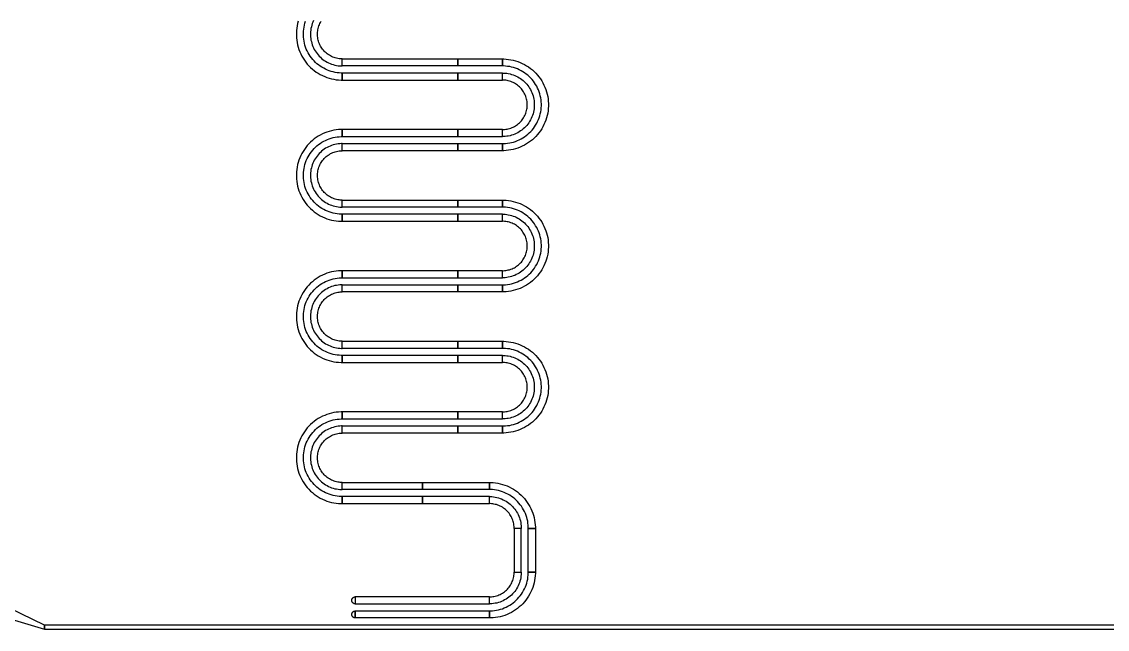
# Model space of a CAD drawing. Extents: x -3400 to 3400, y -3400 to 3400.
# Drawn here: x -1862 to -325, y 5 to 866 of the extents above; entities that cross this region are included whole.
import ezdxf

# ---------------------------------------------------------------- set-up
doc = ezdxf.new("R2010")
doc.units = 0
doc.layers.get('0').update_dxf_attribs({"linetype": 'CONTINUOUS'})
doc.layers.add('BASEMETAL', color=4, linetype='CONTINUOUS')
doc.layers.add('BUSMAIN', color=3, linetype='CONTINUOUS')

# ---------------------------------------------------------------- blocks, each defined once
blk = doc.blocks.new('CHIP_XSEARCH')
for points in [[(1929.1, 4266.5), (1928.2, 4263.2), (1927.5, 4259.8), (1927, 4256.5), (1926.7, 4253.1), (1926.5, 4249.7), (1926.5, 4246.3), (1926.7, 4242.9), (1927, 4239.5), (1927.5, 4236.2), (1928.2, 4232.8), (1929.1, 4229.5), (1930.2, 4226.3), (1931.4, 4223.1), (1932.8, 4220), (1934.3, 4217), (1936, 4214), (1937.9, 4211.2), (1939.9, 4208.4), (1942, 4205.8), (1944.3, 4203.3), (1946.7, 4200.9), (1949.2, 4198.6), (1951.9, 4196.4), (1954.6, 4194.4), (1957.5, 4192.6), (1960.4, 4190.9), (1963.5, 4189.3), (1966.6, 4187.9), (1969.8, 4186.7), (1973, 4185.7), (1976.3, 4184.8), (1979.6, 4184.1), (1983, 4183.6), (1986.4, 4183.2), (1989.8, 4183), (1991.5, 4183), (1991.5, 4193), (1990, 4193), (1987.1, 4193.2), (1984.3, 4193.5), (1981.4, 4193.9), (1978.6, 4194.5), (1975.8, 4195.3), (1973.1, 4196.2), (1970.4, 4197.2), (1967.8, 4198.4), (1965.2, 4199.7), (1962.7, 4201.1), (1960.3, 4202.7), (1958, 4204.4), (1955.7, 4206.2), (1953.6, 4208.1), (1951.6, 4210.1), (1949.6, 4212.3), (1947.8, 4214.5), (1946.1, 4216.8), (1944.6, 4219.3), (1943.1, 4221.8), (1941.8, 4224.3), (1940.6, 4227), (1939.6, 4229.6), (1938.7, 4232.4), (1938, 4235.2), (1937.4, 4238), (1936.9, 4240.8), (1936.6, 4243.7), (1936.5, 4246.6), (1936.5, 4249.4), (1936.6, 4252.3), (1936.9, 4255.2), (1937.4, 4258), (1938, 4260.8), (1938.7, 4263.6), (1939.6, 4266.4)], [(1950.8, 4267.4), (1949.9, 4265.2), (1949, 4263), (1948.3, 4260.8), (1947.7, 4258.5), (1947.2, 4256.2), (1946.8, 4253.9), (1946.6, 4251.5), (1946.5, 4249.2), (1946.5, 4246.8), (1946.6, 4244.5), (1946.8, 4242.1), (1947.2, 4239.8), (1947.7, 4237.5), (1948.3, 4235.2), (1949, 4233), (1949.9, 4230.8), (1950.8, 4228.6), (1951.9, 4226.5), (1953.1, 4224.5), (1954.4, 4222.5), (1955.8, 4220.6), (1957.2, 4218.8), (1958.8, 4217), (1960.5, 4215.4), (1962.2, 4213.8), (1964.1, 4212.3), (1966, 4210.9), (1967.9, 4209.6), (1970, 4208.5), (1972.1, 4207.4), (1974.2, 4206.4), (1976.4, 4205.6), (1978.7, 4204.9), (1980.9, 4204.2), (1983.3, 4203.8), (1985.6, 4203.4), (1987.9, 4203.1), (1990.3, 4203), (1991.5, 4203), (1991.5, 4213), (1990.5, 4213), (1988.7, 4213.1), (1986.9, 4213.3), (1985.1, 4213.6), (1983.3, 4214), (1981.5, 4214.4), (1979.8, 4215), (1978.1, 4215.7), (1976.4, 4216.4), (1974.8, 4217.2), (1973.2, 4218.2), (1971.6, 4219.2), (1970.1, 4220.2), (1968.7, 4221.4), (1967.4, 4222.6), (1966.1, 4223.9), (1964.8, 4225.3), (1963.7, 4226.7), (1962.6, 4228.2), (1961.6, 4229.7), (1960.7, 4231.3), (1959.9, 4232.9), (1959.1, 4234.6), (1958.5, 4236.3), (1957.9, 4238.1), (1957.4, 4239.8), (1957, 4241.6), (1956.8, 4243.4), (1956.6, 4245.3), (1956.5, 4247.1), (1956.5, 4248.9), (1956.6, 4250.7), (1956.8, 4252.6), (1957, 4254.4), (1957.4, 4256.2), (1957.9, 4257.9), (1958.5, 4259.7), (1959.1, 4261.4), (1959.9, 4263.1), (1960.7, 4264.7), (1961.6, 4266.3)]]:
    blk.add_lwpolyline(points)
for points in [[(2155, 4203), (1991.5, 4203), (1991.5, 4213), (2155, 4213)], [(2218.5, 4203), (2155, 4203), (2155, 4213), (2218.5, 4213)], [(2218.5, 4093), (2220, 4093), (2222.9, 4093.2), (2225.7, 4093.5), (2228.6, 4093.9), (2231.4, 4094.5), (2234.2, 4095.3), (2236.9, 4096.2), (2239.6, 4097.2), (2242.2, 4098.4), (2244.8, 4099.7), (2247.3, 4101.1), (2249.7, 4102.7), (2252, 4104.4), (2254.3, 4106.2), (2256.4, 4108.1), (2258.4, 4110.1), (2260.4, 4112.3), (2262.2, 4114.5), (2263.9, 4116.8), (2265.4, 4119.3), (2266.9, 4121.8), (2268.2, 4124.3), (2269.4, 4127), (2270.4, 4129.6), (2271.3, 4132.4), (2272, 4135.2), (2272.6, 4138), (2273.1, 4140.8), (2273.4, 4143.7), (2273.5, 4146.6), (2273.5, 4149.4), (2273.4, 4152.3), (2273.1, 4155.2), (2272.6, 4158), (2272, 4160.8), (2271.3, 4163.6), (2270.4, 4166.4), (2269.4, 4169), (2268.2, 4171.7), (2266.9, 4174.2), (2265.4, 4176.7), (2263.9, 4179.2), (2262.2, 4181.5), (2260.4, 4183.7), (2258.4, 4185.9), (2256.4, 4187.9), (2254.3, 4189.8), (2252, 4191.6), (2249.7, 4193.3), (2247.3, 4194.9), (2244.8, 4196.3), (2242.2, 4197.6), (2239.6, 4198.8), (2236.9, 4199.8), (2234.2, 4200.7), (2231.4, 4201.5), (2228.6, 4202.1), (2225.7, 4202.5), (2222.9, 4202.8), (2220, 4203), (2218.5, 4203), (2218.5, 4213), (2220.2, 4213), (2223.6, 4212.8), (2227, 4212.4), (2230.4, 4211.9), (2233.7, 4211.2), (2237, 4210.3), (2240.2, 4209.3), (2243.4, 4208.1), (2246.5, 4206.7), (2249.6, 4205.1), (2252.5, 4203.4), (2255.4, 4201.6), (2258.1, 4199.6), (2260.8, 4197.4), (2263.3, 4195.1), (2265.7, 4192.7), (2268, 4190.2), (2270.1, 4187.6), (2272.1, 4184.8), (2274, 4182), (2275.7, 4179), (2277.2, 4176), (2278.6, 4172.9), (2279.8, 4169.7), (2280.9, 4166.5), (2281.8, 4163.2), (2282.5, 4159.8), (2283, 4156.5), (2283.3, 4153.1), (2283.5, 4149.7), (2283.5, 4146.3), (2283.3, 4142.9), (2283, 4139.5), (2282.5, 4136.2), (2281.8, 4132.8), (2280.9, 4129.5), (2279.8, 4126.3), (2278.6, 4123.1), (2277.2, 4120), (2275.7, 4117), (2274, 4114), (2272.1, 4111.2), (2270.1, 4108.4), (2268, 4105.8), (2265.7, 4103.3), (2263.3, 4100.9), (2260.8, 4098.6), (2258.1, 4096.4), (2255.4, 4094.4), (2252.5, 4092.6), (2249.6, 4090.9), (2246.5, 4089.3), (2243.4, 4087.9), (2240.2, 4086.7), (2237, 4085.7), (2233.7, 4084.8), (2230.4, 4084.1), (2227, 4083.6), (2223.6, 4083.2), (2220.2, 4083), (2218.5, 4083)], [(2155, 4193), (1991.5, 4193), (1991.5, 4183), (2155, 4183)], [(2218.5, 4193), (2155, 4193), (2155, 4183), (2218.5, 4183)], [(2218.5, 4113), (2219.5, 4113), (2221.3, 4113.1), (2223.1, 4113.3), (2224.9, 4113.6), (2226.7, 4114), (2228.5, 4114.4), (2230.2, 4115), (2231.9, 4115.7), (2233.6, 4116.4), (2235.2, 4117.2), (2236.8, 4118.2), (2238.4, 4119.2), (2239.9, 4120.2), (2241.3, 4121.4), (2242.6, 4122.6), (2243.9, 4123.9), (2245.2, 4125.3), (2246.3, 4126.7), (2247.4, 4128.2), (2248.4, 4129.7), (2249.3, 4131.3), (2250.1, 4132.9), (2250.9, 4134.6), (2251.5, 4136.3), (2252.1, 4138.1), (2252.6, 4139.8), (2253, 4141.6), (2253.2, 4143.4), (2253.4, 4145.3), (2253.5, 4147.1), (2253.5, 4148.9), (2253.4, 4150.7), (2253.2, 4152.6), (2253, 4154.4), (2252.6, 4156.2), (2252.1, 4157.9), (2251.5, 4159.7), (2250.9, 4161.4), (2250.1, 4163.1), (2249.3, 4164.7), (2248.4, 4166.3), (2247.4, 4167.8), (2246.3, 4169.3), (2245.2, 4170.7), (2243.9, 4172.1), (2242.6, 4173.4), (2241.3, 4174.6), (2239.9, 4175.8), (2238.4, 4176.8), (2236.8, 4177.8), (2235.2, 4178.8), (2233.6, 4179.6), (2231.9, 4180.3), (2230.2, 4181), (2228.5, 4181.6), (2226.7, 4182), (2224.9, 4182.4), (2223.1, 4182.7), (2221.3, 4182.9), (2219.5, 4183), (2218.5, 4183), (2218.5, 4193), (2219.7, 4193), (2222.1, 4192.9), (2224.4, 4192.6), (2226.7, 4192.2), (2229.1, 4191.8), (2231.3, 4191.1), (2233.6, 4190.4), (2235.8, 4189.6), (2237.9, 4188.6), (2240, 4187.5), (2242.1, 4186.4), (2244, 4185.1), (2245.9, 4183.7), (2247.8, 4182.2), (2249.5, 4180.6), (2251.2, 4179), (2252.8, 4177.2), (2254.2, 4175.4), (2255.6, 4173.5), (2256.9, 4171.5), (2258.1, 4169.5), (2259.2, 4167.4), (2260.1, 4165.2), (2261, 4163), (2261.7, 4160.8), (2262.3, 4158.5), (2262.8, 4156.2), (2263.2, 4153.9), (2263.4, 4151.5), (2263.5, 4149.2), (2263.5, 4146.8), (2263.4, 4144.5), (2263.2, 4142.1), (2262.8, 4139.8), (2262.3, 4137.5), (2261.7, 4135.2), (2261, 4133), (2260.1, 4130.8), (2259.2, 4128.6), (2258.1, 4126.5), (2256.9, 4124.5), (2255.6, 4122.5), (2254.2, 4120.6), (2252.8, 4118.8), (2251.2, 4117), (2249.5, 4115.4), (2247.8, 4113.8), (2245.9, 4112.3), (2244, 4110.9), (2242.1, 4109.6), (2240, 4108.5), (2237.9, 4107.4), (2235.8, 4106.4), (2233.6, 4105.6), (2231.3, 4104.9), (2229.1, 4104.2), (2226.7, 4103.8), (2224.4, 4103.4), (2222.1, 4103.1), (2219.7, 4103), (2218.5, 4103)], [(1991.5, 3993), (1990, 3993), (1987.1, 3993.2), (1984.3, 3993.5), (1981.4, 3993.9), (1978.6, 3994.5), (1975.8, 3995.3), (1973.1, 3996.2), (1970.4, 3997.2), (1967.8, 3998.4), (1965.2, 3999.7), (1962.7, 4001.1), (1960.3, 4002.7), (1958, 4004.4), (1955.7, 4006.2), (1953.6, 4008.1), (1951.6, 4010.1), (1949.6, 4012.3), (1947.8, 4014.5), (1946.1, 4016.8), (1944.6, 4019.3), (1943.1, 4021.8), (1941.8, 4024.3), (1940.6, 4027), (1939.6, 4029.6), (1938.7, 4032.4), (1938, 4035.2), (1937.4, 4038), (1936.9, 4040.8), (1936.6, 4043.7), (1936.5, 4046.6), (1936.5, 4049.4), (1936.6, 4052.3), (1936.9, 4055.2), (1937.4, 4058), (1938, 4060.8), (1938.7, 4063.6), (1939.6, 4066.4), (1940.6, 4069), (1941.8, 4071.7), (1943.1, 4074.2), (1944.6, 4076.7), (1946.1, 4079.2), (1947.8, 4081.5), (1949.6, 4083.7), (1951.6, 4085.9), (1953.6, 4087.9), (1955.7, 4089.8), (1958, 4091.6), (1960.3, 4093.3), (1962.7, 4094.9), (1965.2, 4096.3), (1967.8, 4097.6), (1970.4, 4098.8), (1973.1, 4099.8), (1975.8, 4100.7), (1978.6, 4101.5), (1981.4, 4102.1), (1984.3, 4102.5), (1987.1, 4102.8), (1990, 4103), (1991.5, 4103), (1991.5, 4113), (1989.8, 4113), (1986.4, 4112.8), (1983, 4112.4), (1979.6, 4111.9), (1976.3, 4111.2), (1973, 4110.3), (1969.8, 4109.3), (1966.6, 4108.1), (1963.5, 4106.7), (1960.4, 4105.1), (1957.5, 4103.4), (1954.6, 4101.6), (1951.9, 4099.6), (1949.2, 4097.4), (1946.7, 4095.1), (1944.3, 4092.7), (1942, 4090.2), (1939.9, 4087.6), (1937.9, 4084.8), (1936, 4082), (1934.3, 4079), (1932.8, 4076), (1931.4, 4072.9), (1930.2, 4069.7), (1929.1, 4066.5), (1928.2, 4063.2), (1927.5, 4059.8), (1927, 4056.5), (1926.7, 4053.1), (1926.5, 4049.7), (1926.5, 4046.3), (1926.7, 4042.9), (1927, 4039.5), (1927.5, 4036.2), (1928.2, 4032.8), (1929.1, 4029.5), (1930.2, 4026.3), (1931.4, 4023.1), (1932.8, 4020), (1934.3, 4017), (1936, 4014), (1937.9, 4011.2), (1939.9, 4008.4), (1942, 4005.8), (1944.3, 4003.3), (1946.7, 4000.9), (1949.2, 3998.6), (1951.9, 3996.4), (1954.6, 3994.4), (1957.5, 3992.6), (1960.4, 3990.9), (1963.5, 3989.3), (1966.6, 3987.9), (1969.8, 3986.7), (1973, 3985.7), (1976.3, 3984.8), (1979.6, 3984.1), (1983, 3983.6), (1986.4, 3983.2), (1989.8, 3983), (1991.5, 3983)], [(1991.5, 4103), (2155, 4103), (2155, 4113), (1991.5, 4113)], [(2155, 4103), (2218.5, 4103), (2218.5, 4113), (2155, 4113)], [(1991.5, 4013), (1990.5, 4013), (1988.7, 4013.1), (1986.9, 4013.3), (1985.1, 4013.6), (1983.3, 4014), (1981.5, 4014.4), (1979.8, 4015), (1978.1, 4015.7), (1976.4, 4016.4), (1974.8, 4017.2), (1973.2, 4018.2), (1971.6, 4019.2), (1970.1, 4020.2), (1968.7, 4021.4), (1967.4, 4022.6), (1966.1, 4023.9), (1964.8, 4025.3), (1963.7, 4026.7), (1962.6, 4028.2), (1961.6, 4029.7), (1960.7, 4031.3), (1959.9, 4032.9), (1959.1, 4034.6), (1958.5, 4036.3), (1957.9, 4038.1), (1957.4, 4039.8), (1957, 4041.6), (1956.8, 4043.4), (1956.6, 4045.3), (1956.5, 4047.1), (1956.5, 4048.9), (1956.6, 4050.7), (1956.8, 4052.6), (1957, 4054.4), (1957.4, 4056.2), (1957.9, 4057.9), (1958.5, 4059.7), (1959.1, 4061.4), (1959.9, 4063.1), (1960.7, 4064.7), (1961.6, 4066.3), (1962.6, 4067.8), (1963.7, 4069.3), (1964.8, 4070.7), (1966.1, 4072.1), (1967.4, 4073.4), (1968.7, 4074.6), (1970.1, 4075.8), (1971.6, 4076.8), (1973.2, 4077.8), (1974.8, 4078.8), (1976.4, 4079.6), (1978.1, 4080.3), (1979.8, 4081), (1981.5, 4081.6), (1983.3, 4082), (1985.1, 4082.4), (1986.9, 4082.7), (1988.7, 4082.9), (1990.5, 4083), (1991.5, 4083), (1991.5, 4093), (1990.3, 4093), (1987.9, 4092.9), (1985.6, 4092.6), (1983.3, 4092.2), (1980.9, 4091.8), (1978.7, 4091.1), (1976.4, 4090.4), (1974.2, 4089.6), (1972.1, 4088.6), (1970, 4087.5), (1967.9, 4086.4), (1966, 4085.1), (1964.1, 4083.7), (1962.2, 4082.2), (1960.5, 4080.6), (1958.8, 4079), (1957.2, 4077.2), (1955.8, 4075.4), (1954.4, 4073.5), (1953.1, 4071.5), (1951.9, 4069.5), (1950.8, 4067.4), (1949.9, 4065.2), (1949, 4063), (1948.3, 4060.8), (1947.7, 4058.5), (1947.2, 4056.2), (1946.8, 4053.9), (1946.6, 4051.5), (1946.5, 4049.2), (1946.5, 4046.8), (1946.6, 4044.5), (1946.8, 4042.1), (1947.2, 4039.8), (1947.7, 4037.5), (1948.3, 4035.2), (1949, 4033), (1949.9, 4030.8), (1950.8, 4028.6), (1951.9, 4026.5), (1953.1, 4024.5), (1954.4, 4022.5), (1955.8, 4020.6), (1957.2, 4018.8), (1958.8, 4017), (1960.5, 4015.4), (1962.2, 4013.8), (1964.1, 4012.3), (1966, 4010.9), (1967.9, 4009.6), (1970, 4008.5), (1972.1, 4007.4), (1974.2, 4006.4), (1976.4, 4005.6), (1978.7, 4004.9), (1980.9, 4004.2), (1983.3, 4003.8), (1985.6, 4003.4), (1987.9, 4003.1), (1990.3, 4003), (1991.5, 4003)], [(1991.5, 4093), (2155, 4093), (2155, 4083), (1991.5, 4083)], [(2155, 4093), (2218.5, 4093), (2218.5, 4083), (2155, 4083)], [(2155, 4003), (1991.5, 4003), (1991.5, 4013), (2155, 4013)], [(2218.5, 4003), (2155, 4003), (2155, 4013), (2218.5, 4013)], [(2218.5, 3893), (2220, 3893), (2222.9, 3893.2), (2225.7, 3893.5), (2228.6, 3893.9), (2231.4, 3894.5), (2234.2, 3895.3), (2236.9, 3896.2), (2239.6, 3897.2), (2242.2, 3898.4), (2244.8, 3899.7), (2247.3, 3901.1), (2249.7, 3902.7), (2252, 3904.4), (2254.3, 3906.2), (2256.4, 3908.1), (2258.4, 3910.1), (2260.4, 3912.3), (2262.2, 3914.5), (2263.9, 3916.8), (2265.4, 3919.3), (2266.9, 3921.8), (2268.2, 3924.3), (2269.4, 3927), (2270.4, 3929.6), (2271.3, 3932.4), (2272, 3935.2), (2272.6, 3938), (2273.1, 3940.8), (2273.4, 3943.7), (2273.5, 3946.6), (2273.5, 3949.4), (2273.4, 3952.3), (2273.1, 3955.2), (2272.6, 3958), (2272, 3960.8), (2271.3, 3963.6), (2270.4, 3966.4), (2269.4, 3969), (2268.2, 3971.7), (2266.9, 3974.2), (2265.4, 3976.7), (2263.9, 3979.2), (2262.2, 3981.5), (2260.4, 3983.7), (2258.4, 3985.9), (2256.4, 3987.9), (2254.3, 3989.8), (2252, 3991.6), (2249.7, 3993.3), (2247.3, 3994.9), (2244.8, 3996.3), (2242.2, 3997.6), (2239.6, 3998.8), (2236.9, 3999.8), (2234.2, 4000.7), (2231.4, 4001.5), (2228.6, 4002.1), (2225.7, 4002.5), (2222.9, 4002.8), (2220, 4003), (2218.5, 4003), (2218.5, 4013), (2220.2, 4013), (2223.6, 4012.8), (2227, 4012.4), (2230.4, 4011.9), (2233.7, 4011.2), (2237, 4010.3), (2240.2, 4009.3), (2243.4, 4008.1), (2246.5, 4006.7), (2249.6, 4005.1), (2252.5, 4003.4), (2255.4, 4001.6), (2258.1, 3999.6), (2260.8, 3997.4), (2263.3, 3995.1), (2265.7, 3992.7), (2268, 3990.2), (2270.1, 3987.6), (2272.1, 3984.8), (2274, 3982), (2275.7, 3979), (2277.2, 3976), (2278.6, 3972.9), (2279.8, 3969.7), (2280.9, 3966.5), (2281.8, 3963.2), (2282.5, 3959.8), (2283, 3956.5), (2283.3, 3953.1), (2283.5, 3949.7), (2283.5, 3946.3), (2283.3, 3942.9), (2283, 3939.5), (2282.5, 3936.2), (2281.8, 3932.8), (2280.9, 3929.5), (2279.8, 3926.3), (2278.6, 3923.1), (2277.2, 3920), (2275.7, 3917), (2274, 3914), (2272.1, 3911.2), (2270.1, 3908.4), (2268, 3905.8), (2265.7, 3903.3), (2263.3, 3900.9), (2260.8, 3898.6), (2258.1, 3896.4), (2255.4, 3894.4), (2252.5, 3892.6), (2249.6, 3890.9), (2246.5, 3889.3), (2243.4, 3887.9), (2240.2, 3886.7), (2237, 3885.7), (2233.7, 3884.8), (2230.4, 3884.1), (2227, 3883.6), (2223.6, 3883.2), (2220.2, 3883), (2218.5, 3883)], [(2155, 3993), (1991.5, 3993), (1991.5, 3983), (2155, 3983)], [(2218.5, 3993), (2155, 3993), (2155, 3983), (2218.5, 3983)], [(2218.5, 3913), (2219.5, 3913), (2221.3, 3913.1), (2223.1, 3913.3), (2224.9, 3913.6), (2226.7, 3914), (2228.5, 3914.4), (2230.2, 3915), (2231.9, 3915.7), (2233.6, 3916.4), (2235.2, 3917.2), (2236.8, 3918.2), (2238.4, 3919.2), (2239.9, 3920.2), (2241.3, 3921.4), (2242.6, 3922.6), (2243.9, 3923.9), (2245.2, 3925.3), (2246.3, 3926.7), (2247.4, 3928.2), (2248.4, 3929.7), (2249.3, 3931.3), (2250.1, 3932.9), (2250.9, 3934.6), (2251.5, 3936.3), (2252.1, 3938.1), (2252.6, 3939.8), (2253, 3941.6), (2253.2, 3943.4), (2253.4, 3945.3), (2253.5, 3947.1), (2253.5, 3948.9), (2253.4, 3950.7), (2253.2, 3952.6), (2253, 3954.4), (2252.6, 3956.2), (2252.1, 3957.9), (2251.5, 3959.7), (2250.9, 3961.4), (2250.1, 3963.1), (2249.3, 3964.7), (2248.4, 3966.3), (2247.4, 3967.8), (2246.3, 3969.3), (2245.2, 3970.7), (2243.9, 3972.1), (2242.6, 3973.4), (2241.3, 3974.6), (2239.9, 3975.8), (2238.4, 3976.8), (2236.8, 3977.8), (2235.2, 3978.8), (2233.6, 3979.6), (2231.9, 3980.3), (2230.2, 3981), (2228.5, 3981.6), (2226.7, 3982), (2224.9, 3982.4), (2223.1, 3982.7), (2221.3, 3982.9), (2219.5, 3983), (2218.5, 3983), (2218.5, 3993), (2219.7, 3993), (2222.1, 3992.9), (2224.4, 3992.6), (2226.7, 3992.2), (2229.1, 3991.8), (2231.3, 3991.1), (2233.6, 3990.4), (2235.8, 3989.6), (2237.9, 3988.6), (2240, 3987.5), (2242.1, 3986.4), (2244, 3985.1), (2245.9, 3983.7), (2247.8, 3982.2), (2249.5, 3980.6), (2251.2, 3979), (2252.8, 3977.2), (2254.2, 3975.4), (2255.6, 3973.5), (2256.9, 3971.5), (2258.1, 3969.5), (2259.2, 3967.4), (2260.1, 3965.2), (2261, 3963), (2261.7, 3960.8), (2262.3, 3958.5), (2262.8, 3956.2), (2263.2, 3953.9), (2263.4, 3951.5), (2263.5, 3949.2), (2263.5, 3946.8), (2263.4, 3944.5), (2263.2, 3942.1), (2262.8, 3939.8), (2262.3, 3937.5), (2261.7, 3935.2), (2261, 3933), (2260.1, 3930.8), (2259.2, 3928.6), (2258.1, 3926.5), (2256.9, 3924.5), (2255.6, 3922.5), (2254.2, 3920.6), (2252.8, 3918.8), (2251.2, 3917), (2249.5, 3915.4), (2247.8, 3913.8), (2245.9, 3912.3), (2244, 3910.9), (2242.1, 3909.6), (2240, 3908.5), (2237.9, 3907.4), (2235.8, 3906.4), (2233.6, 3905.6), (2231.3, 3904.9), (2229.1, 3904.2), (2226.7, 3903.8), (2224.4, 3903.4), (2222.1, 3903.1), (2219.7, 3903), (2218.5, 3903)], [(1991.5, 3793), (1990, 3793), (1987.1, 3793.2), (1984.3, 3793.5), (1981.4, 3793.9), (1978.6, 3794.5), (1975.8, 3795.3), (1973.1, 3796.2), (1970.4, 3797.2), (1967.8, 3798.4), (1965.2, 3799.7), (1962.7, 3801.1), (1960.3, 3802.7), (1958, 3804.4), (1955.7, 3806.2), (1953.6, 3808.1), (1951.6, 3810.1), (1949.6, 3812.3), (1947.8, 3814.5), (1946.1, 3816.8), (1944.6, 3819.3), (1943.1, 3821.8), (1941.8, 3824.3), (1940.6, 3827), (1939.6, 3829.6), (1938.7, 3832.4), (1938, 3835.2), (1937.4, 3838), (1936.9, 3840.8), (1936.6, 3843.7), (1936.5, 3846.6), (1936.5, 3849.4), (1936.6, 3852.3), (1936.9, 3855.2), (1937.4, 3858), (1938, 3860.8), (1938.7, 3863.6), (1939.6, 3866.4), (1940.6, 3869), (1941.8, 3871.7), (1943.1, 3874.2), (1944.6, 3876.7), (1946.1, 3879.2), (1947.8, 3881.5), (1949.6, 3883.7), (1951.6, 3885.9), (1953.6, 3887.9), (1955.7, 3889.8), (1958, 3891.6), (1960.3, 3893.3), (1962.7, 3894.9), (1965.2, 3896.3), (1967.8, 3897.6), (1970.4, 3898.8), (1973.1, 3899.8), (1975.8, 3900.7), (1978.6, 3901.5), (1981.4, 3902.1), (1984.3, 3902.5), (1987.1, 3902.8), (1990, 3903), (1991.5, 3903), (1991.5, 3913), (1989.8, 3913), (1986.4, 3912.8), (1983, 3912.4), (1979.6, 3911.9), (1976.3, 3911.2), (1973, 3910.3), (1969.8, 3909.3), (1966.6, 3908.1), (1963.5, 3906.7), (1960.4, 3905.1), (1957.5, 3903.4), (1954.6, 3901.6), (1951.9, 3899.6), (1949.2, 3897.4), (1946.7, 3895.1), (1944.3, 3892.7), (1942, 3890.2), (1939.9, 3887.6), (1937.9, 3884.8), (1936, 3882), (1934.3, 3879), (1932.8, 3876), (1931.4, 3872.9), (1930.2, 3869.7), (1929.1, 3866.5), (1928.2, 3863.2), (1927.5, 3859.8), (1927, 3856.5), (1926.7, 3853.1), (1926.5, 3849.7), (1926.5, 3846.3), (1926.7, 3842.9), (1927, 3839.5), (1927.5, 3836.2), (1928.2, 3832.8), (1929.1, 3829.5), (1930.2, 3826.3), (1931.4, 3823.1), (1932.8, 3820), (1934.3, 3817), (1936, 3814), (1937.9, 3811.2), (1939.9, 3808.4), (1942, 3805.8), (1944.3, 3803.3), (1946.7, 3800.9), (1949.2, 3798.6), (1951.9, 3796.4), (1954.6, 3794.4), (1957.5, 3792.6), (1960.4, 3790.9), (1963.5, 3789.3), (1966.6, 3787.9), (1969.8, 3786.7), (1973, 3785.7), (1976.3, 3784.8), (1979.6, 3784.1), (1983, 3783.6), (1986.4, 3783.2), (1989.8, 3783), (1991.5, 3783)], [(1991.5, 3903), (2155, 3903), (2155, 3913), (1991.5, 3913)], [(2155, 3903), (2218.5, 3903), (2218.5, 3913), (2155, 3913)], [(1991.5, 3813), (1990.5, 3813), (1988.7, 3813.1), (1986.9, 3813.3), (1985.1, 3813.6), (1983.3, 3814), (1981.5, 3814.4), (1979.8, 3815), (1978.1, 3815.7), (1976.4, 3816.4), (1974.8, 3817.2), (1973.2, 3818.2), (1971.6, 3819.2), (1970.1, 3820.2), (1968.7, 3821.4), (1967.4, 3822.6), (1966.1, 3823.9), (1964.8, 3825.3), (1963.7, 3826.7), (1962.6, 3828.2), (1961.6, 3829.7), (1960.7, 3831.3), (1959.9, 3832.9), (1959.1, 3834.6), (1958.5, 3836.3), (1957.9, 3838.1), (1957.4, 3839.8), (1957, 3841.6), (1956.8, 3843.4), (1956.6, 3845.3), (1956.5, 3847.1), (1956.5, 3848.9), (1956.6, 3850.7), (1956.8, 3852.6), (1957, 3854.4), (1957.4, 3856.2), (1957.9, 3857.9), (1958.5, 3859.7), (1959.1, 3861.4), (1959.9, 3863.1), (1960.7, 3864.7), (1961.6, 3866.3), (1962.6, 3867.8), (1963.7, 3869.3), (1964.8, 3870.7), (1966.1, 3872.1), (1967.4, 3873.4), (1968.7, 3874.6), (1970.1, 3875.8), (1971.6, 3876.8), (1973.2, 3877.8), (1974.8, 3878.8), (1976.4, 3879.6), (1978.1, 3880.3), (1979.8, 3881), (1981.5, 3881.6), (1983.3, 3882), (1985.1, 3882.4), (1986.9, 3882.7), (1988.7, 3882.9), (1990.5, 3883), (1991.5, 3883), (1991.5, 3893), (1990.3, 3893), (1987.9, 3892.9), (1985.6, 3892.6), (1983.3, 3892.2), (1980.9, 3891.8), (1978.7, 3891.1), (1976.4, 3890.4), (1974.2, 3889.6), (1972.1, 3888.6), (1970, 3887.5), (1967.9, 3886.4), (1966, 3885.1), (1964.1, 3883.7), (1962.2, 3882.2), (1960.5, 3880.6), (1958.8, 3879), (1957.2, 3877.2), (1955.8, 3875.4), (1954.4, 3873.5), (1953.1, 3871.5), (1951.9, 3869.5), (1950.8, 3867.4), (1949.9, 3865.2), (1949, 3863), (1948.3, 3860.8), (1947.7, 3858.5), (1947.2, 3856.2), (1946.8, 3853.9), (1946.6, 3851.5), (1946.5, 3849.2), (1946.5, 3846.8), (1946.6, 3844.5), (1946.8, 3842.1), (1947.2, 3839.8), (1947.7, 3837.5), (1948.3, 3835.2), (1949, 3833), (1949.9, 3830.8), (1950.8, 3828.6), (1951.9, 3826.5), (1953.1, 3824.5), (1954.4, 3822.5), (1955.8, 3820.6), (1957.2, 3818.8), (1958.8, 3817), (1960.5, 3815.4), (1962.2, 3813.8), (1964.1, 3812.3), (1966, 3810.9), (1967.9, 3809.6), (1970, 3808.5), (1972.1, 3807.4), (1974.2, 3806.4), (1976.4, 3805.6), (1978.7, 3804.9), (1980.9, 3804.2), (1983.3, 3803.8), (1985.6, 3803.4), (1987.9, 3803.1), (1990.3, 3803), (1991.5, 3803)], [(1991.5, 3893), (2155, 3893), (2155, 3883), (1991.5, 3883)], [(2155, 3893), (2218.5, 3893), (2218.5, 3883), (2155, 3883)], [(2155, 3803), (1991.5, 3803), (1991.5, 3813), (2155, 3813)], [(2218.5, 3803), (2155, 3803), (2155, 3813), (2218.5, 3813)], [(2218.5, 3693), (2220, 3693), (2222.9, 3693.2), (2225.7, 3693.5), (2228.6, 3693.9), (2231.4, 3694.5), (2234.2, 3695.3), (2236.9, 3696.2), (2239.6, 3697.2), (2242.2, 3698.4), (2244.8, 3699.7), (2247.3, 3701.1), (2249.7, 3702.7), (2252, 3704.4), (2254.3, 3706.2), (2256.4, 3708.1), (2258.4, 3710.1), (2260.4, 3712.3), (2262.2, 3714.5), (2263.9, 3716.8), (2265.4, 3719.3), (2266.9, 3721.8), (2268.2, 3724.3), (2269.4, 3727), (2270.4, 3729.6), (2271.3, 3732.4), (2272, 3735.2), (2272.6, 3738), (2273.1, 3740.8), (2273.4, 3743.7), (2273.5, 3746.6), (2273.5, 3749.4), (2273.4, 3752.3), (2273.1, 3755.2), (2272.6, 3758), (2272, 3760.8), (2271.3, 3763.6), (2270.4, 3766.4), (2269.4, 3769), (2268.2, 3771.7), (2266.9, 3774.2), (2265.4, 3776.7), (2263.9, 3779.2), (2262.2, 3781.5), (2260.4, 3783.7), (2258.4, 3785.9), (2256.4, 3787.9), (2254.3, 3789.8), (2252, 3791.6), (2249.7, 3793.3), (2247.3, 3794.9), (2244.8, 3796.3), (2242.2, 3797.6), (2239.6, 3798.8), (2236.9, 3799.8), (2234.2, 3800.7), (2231.4, 3801.5), (2228.6, 3802.1), (2225.7, 3802.5), (2222.9, 3802.8), (2220, 3803), (2218.5, 3803), (2218.5, 3813), (2220.2, 3813), (2223.6, 3812.8), (2227, 3812.4), (2230.4, 3811.9), (2233.7, 3811.2), (2237, 3810.3), (2240.2, 3809.3), (2243.4, 3808.1), (2246.5, 3806.7), (2249.6, 3805.1), (2252.5, 3803.4), (2255.4, 3801.6), (2258.1, 3799.6), (2260.8, 3797.4), (2263.3, 3795.1), (2265.7, 3792.7), (2268, 3790.2), (2270.1, 3787.6), (2272.1, 3784.8), (2274, 3782), (2275.7, 3779), (2277.2, 3776), (2278.6, 3772.9), (2279.8, 3769.7), (2280.9, 3766.5), (2281.8, 3763.2), (2282.5, 3759.8), (2283, 3756.5), (2283.3, 3753.1), (2283.5, 3749.7), (2283.5, 3746.3), (2283.3, 3742.9), (2283, 3739.5), (2282.5, 3736.2), (2281.8, 3732.8), (2280.9, 3729.5), (2279.8, 3726.3), (2278.6, 3723.1), (2277.2, 3720), (2275.7, 3717), (2274, 3714), (2272.1, 3711.2), (2270.1, 3708.4), (2268, 3705.8), (2265.7, 3703.3), (2263.3, 3700.9), (2260.8, 3698.6), (2258.1, 3696.4), (2255.4, 3694.4), (2252.5, 3692.6), (2249.6, 3690.9), (2246.5, 3689.3), (2243.4, 3687.9), (2240.2, 3686.7), (2237, 3685.7), (2233.7, 3684.8), (2230.4, 3684.1), (2227, 3683.6), (2223.6, 3683.2), (2220.2, 3683), (2218.5, 3683)], [(2155, 3793), (1991.5, 3793), (1991.5, 3783), (2155, 3783)], [(2218.5, 3793), (2155, 3793), (2155, 3783), (2218.5, 3783)], [(2218.5, 3713), (2219.5, 3713), (2221.3, 3713.1), (2223.1, 3713.3), (2224.9, 3713.6), (2226.7, 3714), (2228.5, 3714.4), (2230.2, 3715), (2231.9, 3715.7), (2233.6, 3716.4), (2235.2, 3717.2), (2236.8, 3718.2), (2238.4, 3719.2), (2239.9, 3720.2), (2241.3, 3721.4), (2242.6, 3722.6), (2243.9, 3723.9), (2245.2, 3725.3), (2246.3, 3726.7), (2247.4, 3728.2), (2248.4, 3729.7), (2249.3, 3731.3), (2250.1, 3732.9), (2250.9, 3734.6), (2251.5, 3736.3), (2252.1, 3738.1), (2252.6, 3739.8), (2253, 3741.6), (2253.2, 3743.4), (2253.4, 3745.3), (2253.5, 3747.1), (2253.5, 3748.9), (2253.4, 3750.7), (2253.2, 3752.6), (2253, 3754.4), (2252.6, 3756.2), (2252.1, 3757.9), (2251.5, 3759.7), (2250.9, 3761.4), (2250.1, 3763.1), (2249.3, 3764.7), (2248.4, 3766.3), (2247.4, 3767.8), (2246.3, 3769.3), (2245.2, 3770.7), (2243.9, 3772.1), (2242.6, 3773.4), (2241.3, 3774.6), (2239.9, 3775.8), (2238.4, 3776.8), (2236.8, 3777.8), (2235.2, 3778.8), (2233.6, 3779.6), (2231.9, 3780.3), (2230.2, 3781), (2228.5, 3781.6), (2226.7, 3782), (2224.9, 3782.4), (2223.1, 3782.7), (2221.3, 3782.9), (2219.5, 3783), (2218.5, 3783), (2218.5, 3793), (2219.7, 3793), (2222.1, 3792.9), (2224.4, 3792.6), (2226.7, 3792.2), (2229.1, 3791.8), (2231.3, 3791.1), (2233.6, 3790.4), (2235.8, 3789.6), (2237.9, 3788.6), (2240, 3787.5), (2242.1, 3786.4), (2244, 3785.1), (2245.9, 3783.7), (2247.8, 3782.2), (2249.5, 3780.6), (2251.2, 3779), (2252.8, 3777.2), (2254.2, 3775.4), (2255.6, 3773.5), (2256.9, 3771.5), (2258.1, 3769.5), (2259.2, 3767.4), (2260.1, 3765.2), (2261, 3763), (2261.7, 3760.8), (2262.3, 3758.5), (2262.8, 3756.2), (2263.2, 3753.9), (2263.4, 3751.5), (2263.5, 3749.2), (2263.5, 3746.8), (2263.4, 3744.5), (2263.2, 3742.1), (2262.8, 3739.8), (2262.3, 3737.5), (2261.7, 3735.2), (2261, 3733), (2260.1, 3730.8), (2259.2, 3728.6), (2258.1, 3726.5), (2256.9, 3724.5), (2255.6, 3722.5), (2254.2, 3720.6), (2252.8, 3718.8), (2251.2, 3717), (2249.5, 3715.4), (2247.8, 3713.8), (2245.9, 3712.3), (2244, 3710.9), (2242.1, 3709.6), (2240, 3708.5), (2237.9, 3707.4), (2235.8, 3706.4), (2233.6, 3705.6), (2231.3, 3704.9), (2229.1, 3704.2), (2226.7, 3703.8), (2224.4, 3703.4), (2222.1, 3703.1), (2219.7, 3703), (2218.5, 3703)], [(1991.5, 3593), (1990, 3593), (1987.1, 3593.2), (1984.3, 3593.5), (1981.4, 3593.9), (1978.6, 3594.5), (1975.8, 3595.3), (1973.1, 3596.2), (1970.4, 3597.2), (1967.8, 3598.4), (1965.2, 3599.7), (1962.7, 3601.1), (1960.3, 3602.7), (1958, 3604.4), (1955.7, 3606.2), (1953.6, 3608.1), (1951.6, 3610.1), (1949.6, 3612.3), (1947.8, 3614.5), (1946.1, 3616.8), (1944.6, 3619.3), (1943.1, 3621.8), (1941.8, 3624.3), (1940.6, 3627), (1939.6, 3629.6), (1938.7, 3632.4), (1938, 3635.2), (1937.4, 3638), (1936.9, 3640.8), (1936.6, 3643.7), (1936.5, 3646.6), (1936.5, 3649.4), (1936.6, 3652.3), (1936.9, 3655.2), (1937.4, 3658), (1938, 3660.8), (1938.7, 3663.6), (1939.6, 3666.4), (1940.6, 3669), (1941.8, 3671.7), (1943.1, 3674.2), (1944.6, 3676.7), (1946.1, 3679.2), (1947.8, 3681.5), (1949.6, 3683.7), (1951.6, 3685.9), (1953.6, 3687.9), (1955.7, 3689.8), (1958, 3691.6), (1960.3, 3693.3), (1962.7, 3694.9), (1965.2, 3696.3), (1967.8, 3697.6), (1970.4, 3698.8), (1973.1, 3699.8), (1975.8, 3700.7), (1978.6, 3701.5), (1981.4, 3702.1), (1984.3, 3702.5), (1987.1, 3702.8), (1990, 3703), (1991.5, 3703), (1991.5, 3713), (1989.8, 3713), (1986.4, 3712.8), (1983, 3712.4), (1979.6, 3711.9), (1976.3, 3711.2), (1973, 3710.3), (1969.8, 3709.3), (1966.6, 3708.1), (1963.5, 3706.7), (1960.4, 3705.1), (1957.5, 3703.4), (1954.6, 3701.6), (1951.9, 3699.6), (1949.2, 3697.4), (1946.7, 3695.1), (1944.3, 3692.7), (1942, 3690.2), (1939.9, 3687.6), (1937.9, 3684.8), (1936, 3682), (1934.3, 3679), (1932.8, 3676), (1931.4, 3672.9), (1930.2, 3669.7), (1929.1, 3666.5), (1928.2, 3663.2), (1927.5, 3659.8), (1927, 3656.5), (1926.7, 3653.1), (1926.5, 3649.7), (1926.5, 3646.3), (1926.7, 3642.9), (1927, 3639.5), (1927.5, 3636.2), (1928.2, 3632.8), (1929.1, 3629.5), (1930.2, 3626.3), (1931.4, 3623.1), (1932.8, 3620), (1934.3, 3617), (1936, 3614), (1937.9, 3611.2), (1939.9, 3608.4), (1942, 3605.8), (1944.3, 3603.3), (1946.7, 3600.9), (1949.2, 3598.6), (1951.9, 3596.4), (1954.6, 3594.4), (1957.5, 3592.6), (1960.4, 3590.9), (1963.5, 3589.3), (1966.6, 3587.9), (1969.8, 3586.7), (1973, 3585.7), (1976.3, 3584.8), (1979.6, 3584.1), (1983, 3583.6), (1986.4, 3583.2), (1989.8, 3583), (1991.5, 3583)], [(1991.5, 3703), (2155, 3703), (2155, 3713), (1991.5, 3713)], [(2155, 3703), (2218.5, 3703), (2218.5, 3713), (2155, 3713)], [(1991.5, 3613), (1990.5, 3613), (1988.7, 3613.1), (1986.9, 3613.3), (1985.1, 3613.6), (1983.3, 3614), (1981.5, 3614.4), (1979.8, 3615), (1978.1, 3615.7), (1976.4, 3616.4), (1974.8, 3617.2), (1973.2, 3618.2), (1971.6, 3619.2), (1970.1, 3620.2), (1968.7, 3621.4), (1967.4, 3622.6), (1966.1, 3623.9), (1964.8, 3625.3), (1963.7, 3626.7), (1962.6, 3628.2), (1961.6, 3629.7), (1960.7, 3631.3), (1959.9, 3632.9), (1959.1, 3634.6), (1958.5, 3636.3), (1957.9, 3638.1), (1957.4, 3639.8), (1957, 3641.6), (1956.8, 3643.4), (1956.6, 3645.3), (1956.5, 3647.1), (1956.5, 3648.9), (1956.6, 3650.7), (1956.8, 3652.6), (1957, 3654.4), (1957.4, 3656.2), (1957.9, 3657.9), (1958.5, 3659.7), (1959.1, 3661.4), (1959.9, 3663.1), (1960.7, 3664.7), (1961.6, 3666.3), (1962.6, 3667.8), (1963.7, 3669.3), (1964.8, 3670.7), (1966.1, 3672.1), (1967.4, 3673.4), (1968.7, 3674.6), (1970.1, 3675.8), (1971.6, 3676.8), (1973.2, 3677.8), (1974.8, 3678.8), (1976.4, 3679.6), (1978.1, 3680.3), (1979.8, 3681), (1981.5, 3681.6), (1983.3, 3682), (1985.1, 3682.4), (1986.9, 3682.7), (1988.7, 3682.9), (1990.5, 3683), (1991.5, 3683), (1991.5, 3693), (1990.3, 3693), (1987.9, 3692.9), (1985.6, 3692.6), (1983.3, 3692.2), (1980.9, 3691.8), (1978.7, 3691.1), (1976.4, 3690.4), (1974.2, 3689.6), (1972.1, 3688.6), (1970, 3687.5), (1967.9, 3686.4), (1966, 3685.1), (1964.1, 3683.7), (1962.2, 3682.2), (1960.5, 3680.6), (1958.8, 3679), (1957.2, 3677.2), (1955.8, 3675.4), (1954.4, 3673.5), (1953.1, 3671.5), (1951.9, 3669.5), (1950.8, 3667.4), (1949.9, 3665.2), (1949, 3663), (1948.3, 3660.8), (1947.7, 3658.5), (1947.2, 3656.2), (1946.8, 3653.9), (1946.6, 3651.5), (1946.5, 3649.2), (1946.5, 3646.8), (1946.6, 3644.5), (1946.8, 3642.1), (1947.2, 3639.8), (1947.7, 3637.5), (1948.3, 3635.2), (1949, 3633), (1949.9, 3630.8), (1950.8, 3628.6), (1951.9, 3626.5), (1953.1, 3624.5), (1954.4, 3622.5), (1955.8, 3620.6), (1957.2, 3618.8), (1958.8, 3617), (1960.5, 3615.4), (1962.2, 3613.8), (1964.1, 3612.3), (1966, 3610.9), (1967.9, 3609.6), (1970, 3608.5), (1972.1, 3607.4), (1974.2, 3606.4), (1976.4, 3605.6), (1978.7, 3604.9), (1980.9, 3604.2), (1983.3, 3603.8), (1985.6, 3603.4), (1987.9, 3603.1), (1990.3, 3603), (1991.5, 3603)], [(1991.5, 3693), (2155, 3693), (2155, 3683), (1991.5, 3683)], [(2155, 3693), (2218.5, 3693), (2218.5, 3683), (2155, 3683)], [(2105, 3603), (1991.5, 3603), (1991.5, 3613), (2105, 3613)], [(2200, 3603), (2105, 3603), (2105, 3613), (2200, 3613)], [(2255, 3548), (2255, 3549.4), (2254.8, 3552.3), (2254.5, 3555.2), (2254.1, 3558), (2253.5, 3560.8), (2252.7, 3563.6), (2251.8, 3566.4), (2250.8, 3569), (2249.6, 3571.7), (2248.3, 3574.2), (2246.9, 3576.7), (2245.3, 3579.2), (2243.6, 3581.5), (2241.8, 3583.7), (2239.9, 3585.9), (2237.9, 3587.9), (2235.7, 3589.8), (2233.5, 3591.6), (2231.2, 3593.3), (2228.7, 3594.9), (2226.2, 3596.3), (2223.7, 3597.6), (2221, 3598.8), (2218.4, 3599.8), (2215.6, 3600.7), (2212.8, 3601.5), (2210, 3602.1), (2207.2, 3602.5), (2204.3, 3602.8), (2201.4, 3603), (2200, 3603), (2200, 3613), (2201.7, 3613), (2205.1, 3612.8), (2208.5, 3612.4), (2211.8, 3611.9), (2215.2, 3611.2), (2218.5, 3610.3), (2221.7, 3609.3), (2224.9, 3608.1), (2228, 3606.7), (2231, 3605.1), (2234, 3603.4), (2236.8, 3601.6), (2239.6, 3599.6), (2242.2, 3597.4), (2244.7, 3595.1), (2247.1, 3592.7), (2249.4, 3590.2), (2251.6, 3587.6), (2253.6, 3584.8), (2255.4, 3582), (2257.1, 3579), (2258.7, 3576), (2260.1, 3572.9), (2261.3, 3569.7), (2262.3, 3566.5), (2263.2, 3563.2), (2263.9, 3559.8), (2264.4, 3556.5), (2264.8, 3553.1), (2265, 3549.7), (2265, 3548)], [(2105, 3593), (1991.5, 3593), (1991.5, 3583), (2105, 3583)], [(2200, 3593), (2105, 3593), (2105, 3583), (2200, 3583)], [(2235, 3548), (2235, 3548.9), (2234.9, 3550.7), (2234.7, 3552.6), (2234.4, 3554.4), (2234, 3556.2), (2233.6, 3557.9), (2233, 3559.7), (2232.3, 3561.4), (2231.6, 3563.1), (2230.8, 3564.7), (2229.8, 3566.3), (2228.8, 3567.8), (2227.8, 3569.3), (2226.6, 3570.7), (2225.4, 3572.1), (2224.1, 3573.4), (2222.7, 3574.6), (2221.3, 3575.8), (2219.8, 3576.8), (2218.3, 3577.8), (2216.7, 3578.8), (2215.1, 3579.6), (2213.4, 3580.3), (2211.7, 3581), (2209.9, 3581.6), (2208.2, 3582), (2206.4, 3582.4), (2204.6, 3582.7), (2202.7, 3582.9), (2200.9, 3583), (2200, 3583), (2200, 3593), (2201.2, 3593), (2203.5, 3592.9), (2205.9, 3592.6), (2208.2, 3592.2), (2210.5, 3591.8), (2212.8, 3591.1), (2215, 3590.4), (2217.2, 3589.6), (2219.4, 3588.6), (2221.5, 3587.5), (2223.5, 3586.4), (2225.5, 3585.1), (2227.4, 3583.7), (2229.2, 3582.2), (2231, 3580.6), (2232.6, 3579), (2234.2, 3577.2), (2235.7, 3575.4), (2237.1, 3573.5), (2238.4, 3571.5), (2239.5, 3569.5), (2240.6, 3567.4), (2241.6, 3565.2), (2242.4, 3563), (2243.1, 3560.8), (2243.8, 3558.5), (2244.2, 3556.2), (2244.6, 3553.9), (2244.9, 3551.5), (2245, 3549.2), (2245, 3548)], [(2245, 3486), (2245, 3548), (2235, 3548), (2235, 3486)], [(2255, 3486), (2255, 3548), (2265, 3548), (2265, 3486)], [(2200, 3431), (2201.4, 3431), (2204.3, 3431.2), (2207.2, 3431.5), (2210, 3431.9), (2212.8, 3432.5), (2215.6, 3433.3), (2218.4, 3434.2), (2221, 3435.2), (2223.7, 3436.4), (2226.2, 3437.7), (2228.7, 3439.1), (2231.2, 3440.7), (2233.5, 3442.4), (2235.7, 3444.2), (2237.9, 3446.1), (2239.9, 3448.1), (2241.8, 3450.3), (2243.6, 3452.5), (2245.3, 3454.8), (2246.9, 3457.3), (2248.3, 3459.8), (2249.6, 3462.3), (2250.8, 3465), (2251.8, 3467.6), (2252.7, 3470.4), (2253.5, 3473.2), (2254.1, 3476), (2254.5, 3478.8), (2254.8, 3481.7), (2255, 3484.6), (2255, 3486), (2265, 3486), (2265, 3484.3), (2264.8, 3480.9), (2264.4, 3477.5), (2263.9, 3474.2), (2263.2, 3470.8), (2262.3, 3467.5), (2261.3, 3464.3), (2260.1, 3461.1), (2258.7, 3458), (2257.1, 3455), (2255.4, 3452), (2253.6, 3449.2), (2251.6, 3446.4), (2249.4, 3443.8), (2247.1, 3441.3), (2244.7, 3438.9), (2242.2, 3436.6), (2239.6, 3434.4), (2236.8, 3432.4), (2234, 3430.6), (2231, 3428.9), (2228, 3427.3), (2224.9, 3425.9), (2221.7, 3424.7), (2218.5, 3423.7), (2215.2, 3422.8), (2211.8, 3422.1), (2208.5, 3421.6), (2205.1, 3421.2), (2201.7, 3421), (2200, 3421)], [(2200, 3451), (2200.9, 3451), (2202.7, 3451.1), (2204.6, 3451.3), (2206.4, 3451.6), (2208.2, 3452), (2209.9, 3452.4), (2211.7, 3453), (2213.4, 3453.7), (2215.1, 3454.4), (2216.7, 3455.2), (2218.3, 3456.2), (2219.8, 3457.2), (2221.3, 3458.2), (2222.7, 3459.4), (2224.1, 3460.6), (2225.4, 3461.9), (2226.6, 3463.3), (2227.8, 3464.7), (2228.8, 3466.2), (2229.8, 3467.7), (2230.8, 3469.3), (2231.6, 3470.9), (2232.3, 3472.6), (2233, 3474.3), (2233.6, 3476.1), (2234, 3477.8), (2234.4, 3479.6), (2234.7, 3481.4), (2234.9, 3483.3), (2235, 3485.1), (2235, 3486), (2245, 3486), (2245, 3484.8), (2244.9, 3482.5), (2244.6, 3480.1), (2244.2, 3477.8), (2243.8, 3475.5), (2243.1, 3473.2), (2242.4, 3471), (2241.6, 3468.8), (2240.6, 3466.6), (2239.5, 3464.5), (2238.4, 3462.5), (2237.1, 3460.5), (2235.7, 3458.6), (2234.2, 3456.8), (2232.6, 3455), (2231, 3453.4), (2229.2, 3451.8), (2227.4, 3450.3), (2225.5, 3448.9), (2223.5, 3447.6), (2221.5, 3446.5), (2219.4, 3445.4), (2217.2, 3444.4), (2215, 3443.6), (2212.8, 3442.9), (2210.5, 3442.2), (2208.2, 3441.8), (2205.9, 3441.4), (2203.5, 3441.1), (2201.2, 3441), (2200, 3441)], [(2010, 3446), (2010, 3441), (2010, 3441), (2009.7, 3441), (2009.5, 3441), (2009.2, 3441.1), (2009, 3441.1), (2008.7, 3441.2), (2008.5, 3441.2), (2008.2, 3441.3), (2008, 3441.4), (2007.7, 3441.5), (2007.5, 3441.7), (2007.3, 3441.8), (2007.1, 3442), (2006.9, 3442.1), (2006.7, 3442.3), (2006.5, 3442.5), (2006.3, 3442.7), (2006.1, 3442.9), (2006, 3443.1), (2005.8, 3443.3), (2005.7, 3443.5), (2005.5, 3443.7), (2005.4, 3444), (2005.3, 3444.2), (2005.2, 3444.5), (2005.2, 3444.7), (2005.1, 3445), (2005.1, 3445.2), (2005, 3445.5), (2005, 3445.7), (2005, 3446), (2005, 3446), (2005, 3446.3), (2005, 3446.5), (2005.1, 3446.8), (2005.1, 3447), (2005.2, 3447.3), (2005.2, 3447.5), (2005.3, 3447.8), (2005.4, 3448), (2005.5, 3448.3), (2005.7, 3448.5), (2005.8, 3448.7), (2006, 3448.9), (2006.1, 3449.1), (2006.3, 3449.3), (2006.5, 3449.5), (2006.7, 3449.7), (2006.9, 3449.9), (2007.1, 3450), (2007.3, 3450.2), (2007.5, 3450.3), (2007.7, 3450.5), (2008, 3450.6), (2008.2, 3450.7), (2008.5, 3450.8), (2008.7, 3450.8), (2009, 3450.9), (2009.2, 3450.9), (2009.5, 3451), (2009.7, 3451), (2010, 3451), (2010, 3451)], [(2010, 3441), (2200, 3441), (2200, 3451), (2010, 3451)], [(2010, 3426), (2010, 3421), (2010, 3421), (2009.7, 3421), (2009.5, 3421), (2009.2, 3421.1), (2009, 3421.1), (2008.7, 3421.2), (2008.5, 3421.2), (2008.2, 3421.3), (2008, 3421.4), (2007.7, 3421.5), (2007.5, 3421.7), (2007.3, 3421.8), (2007.1, 3422), (2006.9, 3422.1), (2006.7, 3422.3), (2006.5, 3422.5), (2006.3, 3422.7), (2006.1, 3422.9), (2006, 3423.1), (2005.8, 3423.3), (2005.7, 3423.5), (2005.5, 3423.7), (2005.4, 3424), (2005.3, 3424.2), (2005.2, 3424.5), (2005.2, 3424.7), (2005.1, 3425), (2005.1, 3425.2), (2005, 3425.5), (2005, 3425.7), (2005, 3426), (2005, 3426), (2005, 3426.3), (2005, 3426.5), (2005.1, 3426.8), (2005.1, 3427), (2005.2, 3427.3), (2005.2, 3427.5), (2005.3, 3427.8), (2005.4, 3428), (2005.5, 3428.3), (2005.7, 3428.5), (2005.8, 3428.7), (2006, 3428.9), (2006.1, 3429.1), (2006.3, 3429.3), (2006.5, 3429.5), (2006.7, 3429.7), (2006.9, 3429.9), (2007.1, 3430), (2007.3, 3430.2), (2007.5, 3430.3), (2007.7, 3430.5), (2008, 3430.6), (2008.2, 3430.7), (2008.5, 3430.8), (2008.7, 3430.8), (2009, 3430.9), (2009.2, 3430.9), (2009.5, 3431), (2009.7, 3431), (2010, 3431), (2010, 3431)], [(2010, 3431), (2200, 3431), (2200, 3421), (2010, 3421)]]:
    blk.add_lwpolyline(points, close=True)
at = {"layer": 'BUSMAIN'}
for points in [[(1170, 3525), (1570, 3405), (1570, 3411), (1170, 3605)], [(1570, 3405), (5230, 3405), (5230, 3411), (1570, 3411)]]:
    blk.add_lwpolyline(points, close=True, dxfattribs=at)

msp = doc.modelspace()

# ---------------------------------------------------------------- block references
at = {"layer": 'BASEMETAL'}
msp.add_blockref('CHIP_XSEARCH', (-3400, -3400), dxfattribs=at)

doc.saveas('drawing.dxf')
